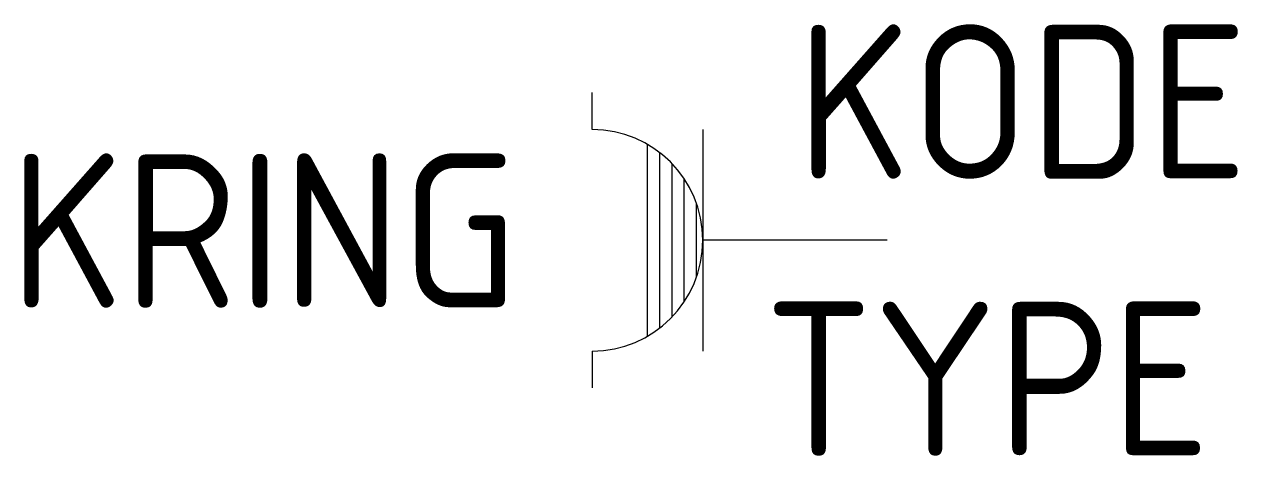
# Model space of a CAD drawing. Extents: x -14 to 5.7, y -3.5 to 3.5.
import ezdxf
from ezdxf.enums import TextEntityAlignment as Align

# ---------------------------------------------------------------- set-up
doc = ezdxf.new("R2010")
doc.units = 0
doc.layers.get('0').update_dxf_attribs({"linetype": 'CONTINUOUS'})
doc.styles.get("Standard").update_dxf_attribs({"font": 'iso8.shx'})

msp = doc.modelspace()

# ---------------------------------------------------------------- linework, layer by layer
for p, q in [((-4.8, 1.8), (-4.8, 2.4)), ((-3, 1.8), (-3, -1.8)), ((-3.9, -1.559), (-3.9, 1.559)), ((-3.7, -1.425), (-3.7, 1.425)), ((-3.5, -1.245), (-3.5, 1.245)), ((-3.3, -0.995), (-3.3, 0.995)), ((-3.1, -0.592), (-3.1, 0.592)), ((0, 0), (-3, 0)), ((-4.8, -1.8), (-4.8, -2.4))]:
    msp.add_line(p, q)
msp.add_arc((-4.8, 0), 1.8, 270, 90)

# ---------------------------------------------------------------- texts
for tag, p in [('KODE', (-1.474, 1)), ('TYPE', (-2, -3.5))]:
    msp.add_attdef(tag, p, 'XXX', height=2.5)
msp.add_attdef('KRING', text='XXX', height=2.5).set_placement((-6, -1.096), align=Align.RIGHT)

doc.saveas('drawing.dxf')
